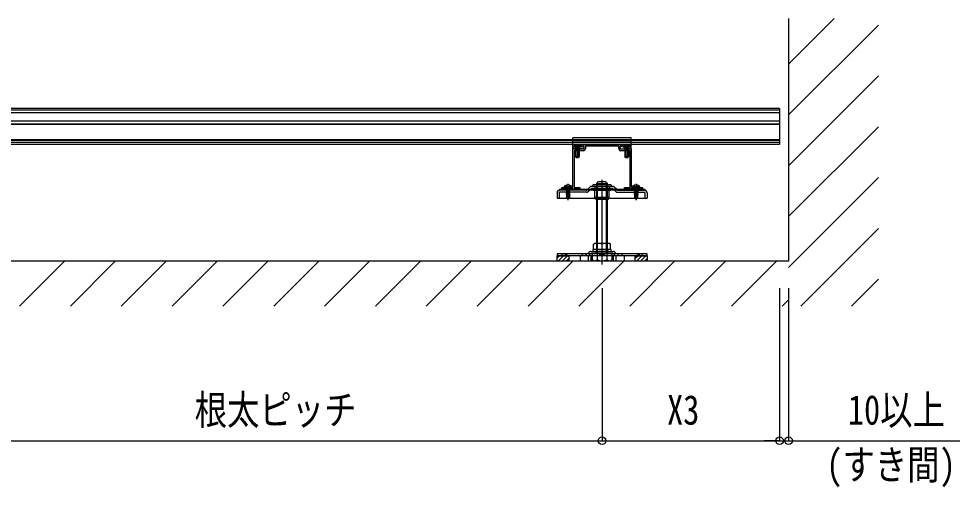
# Model space of a CAD drawing. Units: millimetres, scale not verified. Extents: x -4205 to 4205, y -2970 to 2970.
# Drawn here: x 1895 to 2934, y -972 to -450 of the extents above; entities that cross this region are included whole.
import ezdxf
from ezdxf.enums import TextEntityAlignment as Align

# ---------------------------------------------------------------- set-up
doc = ezdxf.new("R2010")
doc.units = ezdxf.units.MM
doc.header["$LTSCALE"] = 20
for name, color, linetype in [('0-3_YKK_11', 7, 'Continuous'), ('0-4_YKK_12', 2, 'Continuous'), ('0-5_YKK_13', 4, 'Continuous'), ('0-6_YKK_D', 6, 'Continuous'), ('0-8_YSS_K', 3, 'Continuous')]:
    doc.layers.add(name, color=color, linetype=linetype)
doc.styles.add('ＭＳ ゴシック', font='')
doc.styles.get('ＭＳ ゴシック').set_extended_font_data('MS Gothic')

msp = doc.modelspace()

# ---------------------------------------------------------------- linework, layer by layer
at = {"layer": '0-3_YKK_11'}
for points in [[(2523.4, -597), (2512.9, -597), (2512.9, -638), (2519.1, -638), (2519.1, -640), (2499.1, -640), (2499.1, -638), (2511.6, -638), (2511.6, -595), (2524.1, -595), (2524.1, -594.52), (2523.99, -594.29), (2523.99, -593.51), (2524.1, -593.28), (2524.1, -592), (2522.9, -592), (2522.6, -592.3), (2521.6, -592.3), (2521.6, -590)], [(2521.6, -590), (2566.4, -590), (2566.4, -592.3), (2565.4, -592.3), (2565.1, -592), (2563.9, -592), (2563.9, -593.28), (2564.01, -593.51), (2564.01, -594.29), (2563.9, -594.52), (2563.9, -595), (2576.4, -595), (2576.4, -638), (2588.9, -638), (2588.9, -640), (2568.9, -640), (2568.9, -638), (2575.1, -638), (2575.1, -597), (2564.6, -597)], [(2562.6, -595), (2562.6, -592), (2525.4, -592), (2525.4, -595)]]:
    msp.add_lwpolyline(points, dxfattribs=at)
for centre, start, end in [((2523.4, -595), 270.00001, 359.99999), ((2564.6, -595), 180.00001, 269.99999)]:
    msp.add_arc(centre, 2, start, end, dxfattribs=at)
at = {"layer": '0-4_YKK_12'}
for p, q in [((2741.5, -550), (946.5, -550)), ((2741.5, -550), (2741.5, -590)), ((2741.5, -552), (946.5, -552)), ((2741.5, -555), (946.5, -555)), ((2741.5, -564), (946.5, -564)), ((2741.5, -564.13), (946.5, -564.13)), ((2741.5, -567.62), (946.5, -567.62)), ((2741.5, -568), (946.5, -568)), ((2741.5, -585), (946.5, -585)), ((946.5, -585.3), (2741.5, -585.3)), ((2741.5, -585.38), (946.5, -585.38)), ((2741.5, -588), (946.5, -588)), ((2741.5, -590), (946.5, -590))]:
    msp.add_line(p, q, dxfattribs=at)
at = {"layer": '0-5_YKK_13'}
for p, q in [((2576.4, -582.8), (2511.6, -582.8)), ((2511.6, -585.41), (2511.6, -582.8)), ((2511.6, -585.48), (2511.6, -585.41)), ((2511.6, -585.5), (2511.6, -585.48)), ((2511.6, -585.5), (2576.4, -585.5)), ((2511.6, -592.5), (2511.6, -585.5)), ((2514.53, -590.72), (2515.46, -592.59)), ((2516.6, -589.3), (2516.6, -605.26)), ((2516.6, -597), (2516.6, -590.8)), ((2518.68, -590.72), (2517.75, -592.59)), ((2521.4, -589.7), (2568.6, -589.7)), ((2521.4, -592.5), (2521.4, -589.7)), ((2568.6, -589.7), (2568.6, -592.5)), ((2569.33, -590.72), (2570.26, -592.59)), ((2571.4, -589.3), (2571.4, -605.26)), ((2571.4, -597), (2571.4, -590.8)), ((2573.48, -590.72), (2572.55, -592.59)), ((2576.4, -585.41), (2576.4, -582.8)), ((2576.4, -585.48), (2576.4, -585.41)), ((2576.4, -585.5), (2576.4, -585.48)), ((2576.4, -592.5), (2576.4, -585.5)), ((2511.6, -592.8), (2511.6, -592.5)), ((2523.6, -592.8), (2511.6, -592.8)), ((2511.6, -593.8), (2511.6, -592.8)), ((2511.6, -594), (2511.6, -593.8)), ((2512.62, -592.8), (2520.58, -592.8)), ((2514.6, -594.2), (2514.74, -593.39)), ((2518.6, -594.2), (2514.6, -594.2)), ((2514.6, -594.2), (2514.6, -603.4)), ((2514.98, -594.2), (2514.74, -593.18)), ((2514.98, -594.2), (2514.98, -604.16)), ((2515.46, -592.59), (2516.6, -593.2)), ((2517.75, -592.59), (2516.6, -593.2)), ((2518.22, -594.2), (2518.46, -593.18)), ((2518.22, -594.2), (2518.22, -604.16)), ((2518.6, -594.2), (2518.46, -593.39)), ((2518.6, -594.2), (2518.6, -603.4)), ((2521.4, -592.8), (2521.4, -592.5)), ((2523.6, -593.8), (2523.6, -592.8)), ((2523.6, -594), (2523.6, -593.8)), ((2523.6, -595), (2523.6, -594)), ((2567.42, -592.8), (2575.38, -592.8)), ((2568.6, -592.5), (2568.6, -592.8)), ((2568.6, -593.8), (2568.6, -594)), ((2568.6, -594), (2568.6, -595)), ((2576.4, -595), (2568.6, -595)), ((2569.4, -594.2), (2569.54, -593.39)), ((2573.4, -594.2), (2569.4, -594.2)), ((2569.4, -594.2), (2569.4, -603.4)), ((2569.78, -594.2), (2569.54, -593.18)), ((2569.78, -594.2), (2569.78, -604.16)), ((2570.26, -592.59), (2571.4, -593.2)), ((2572.55, -592.59), (2571.4, -593.2)), ((2573.02, -594.2), (2573.26, -593.18)), ((2573.02, -594.2), (2573.02, -604.16)), ((2573.4, -594.2), (2573.26, -593.39)), ((2573.4, -594.2), (2573.4, -603.4)), ((2576.4, -592.8), (2576.4, -592.5)), ((2576.4, -594), (2576.4, -593.8)), ((2576.4, -595), (2576.4, -594)), ((2518.6, -603.4), (2514.6, -603.4)), ((2515.3, -604.8), (2514.6, -603.4)), ((2517.9, -604.8), (2515.3, -604.8)), ((2518.6, -603.4), (2517.9, -604.8)), ((2573.4, -603.4), (2569.4, -603.4)), ((2570.1, -604.8), (2569.4, -603.4)), ((2572.7, -604.8), (2570.1, -604.8)), ((2573.4, -603.4), (2572.7, -604.8)), ((2544, -723.65), (2544, -629.41)), ((2494, -644), (2494, -650)), ((2496.3, -643.8), (2496.3, -650)), ((2527, -643.3), (2496.8, -643.3)), ((2526.05, -641), (2497, -641)), ((2502.1, -637.5), (2502.24, -636.7)), ((2510.1, -637.5), (2502.1, -637.5)), ((2502.1, -637.5), (2502.19, -638)), ((2510.01, -638), (2502.19, -638)), ((2504, -638.65), (2507.6, -638.05)), ((2507.6, -638.15), (2504, -638.75)), ((2504, -638.65), (2504.55, -638.33)), ((2504, -638.65), (2504, -638.75)), ((2504, -638.65), (2504, -638.75)), ((2504, -638.75), (2504.55, -639.07)), ((2504, -640.05), (2508.2, -639.35)), ((2508.2, -639.45), (2504, -640.15)), ((2504, -640.05), (2504.55, -639.73)), ((2504, -640.05), (2504, -640.15)), ((2504, -640.15), (2504.55, -640.47)), ((2504, -641.45), (2508.2, -640.75)), ((2508.2, -640.85), (2504, -641.55)), ((2504, -641.45), (2504.55, -641.13)), ((2504, -641.45), (2504, -641.55)), ((2504, -641.55), (2504.55, -641.87)), ((2504, -642.85), (2508.2, -642.15)), ((2508.2, -642.25), (2504, -642.95)), ((2504, -642.85), (2504.55, -642.53)), ((2504, -642.85), (2504, -642.95)), ((2504, -642.95), (2504.55, -643.27)), ((2504, -644.25), (2508.2, -643.55)), ((2508.2, -643.65), (2504, -644.35)), ((2504, -644.25), (2504.55, -643.93)), ((2507.6, -638.05), (2504.55, -638.33)), ((2504.55, -639.07), (2507.6, -638.15)), ((2504.55, -638.2), (2504.55, -638.33)), ((2507.65, -639.03), (2504.55, -639.73)), ((2504.55, -639.07), (2504.55, -639.73)), ((2507.65, -639.77), (2504.55, -640.47)), ((2507.65, -640.43), (2504.55, -641.13)), ((2504.55, -640.47), (2504.55, -641.13)), ((2507.65, -641.83), (2504.55, -642.53)), ((2504.55, -641.87), (2504.55, -642.53)), ((2507.65, -643.23), (2504.55, -643.93)), ((2504.55, -643.27), (2504.55, -643.93)), ((2506.1, -633.8), (2506.1, -652.11)), ((2507.6, -638.05), (2507.6, -638.15)), ((2507.65, -638.2), (2507.65, -639.03)), ((2508.2, -639.35), (2507.65, -639.03)), ((2508.2, -639.45), (2507.65, -639.77)), ((2507.65, -639.77), (2507.65, -640.43)), ((2508.2, -640.75), (2507.65, -640.43)), ((2507.65, -641.17), (2507.65, -641.83)), ((2508.2, -642.15), (2507.65, -641.83)), ((2507.65, -642.57), (2507.65, -643.23)), ((2508.2, -643.55), (2507.65, -643.23)), ((2507.65, -643.97), (2507.65, -644.63)), ((2508.2, -639.35), (2508.2, -639.45)), ((2508.2, -640.75), (2508.2, -640.85)), ((2508.2, -642.15), (2508.2, -642.25)), ((2508.2, -643.55), (2508.2, -643.65)), ((2510.1, -637.5), (2509.96, -636.7)), ((2510.1, -637.5), (2510.01, -638)), ((2526, -640), (2526, -641)), ((2527.67, -640.33), (2530.53, -637.47)), ((2528.63, -642.63), (2531.48, -639.77)), ((2555.85, -636.8), (2532.15, -636.8)), ((2554.89, -639.1), (2533.11, -639.1)), ((2534, -639.6), (2534, -640.6)), ((2553.8, -635.1), (2534.2, -635.1)), ((2553.8, -636.8), (2534.2, -636.8)), ((2534.5, -639.1), (2553.5, -639.1)), ((2534.5, -641.1), (2553.5, -641.1)), ((2536.05, -636.8), (2536.05, -641.1)), ((2536.05, -649.25), (2536.05, -641.1)), ((2551.95, -636.8), (2551.95, -641.1)), ((2554, -639.6), (2554, -640.6)), ((2559.37, -642.63), (2556.52, -639.77)), ((2560.33, -640.33), (2557.47, -637.47)), ((2561, -643.3), (2591.2, -643.3)), ((2561.95, -641), (2591, -641)), ((2562, -640), (2562, -641)), ((2577.9, -637.5), (2578.04, -636.7)), ((2585.9, -637.5), (2577.9, -637.5)), ((2577.9, -637.5), (2577.99, -638)), ((2585.81, -638), (2577.99, -638)), ((2579.8, -638.65), (2583.4, -638.05)), ((2583.4, -638.15), (2579.8, -638.75)), ((2579.8, -638.65), (2580.35, -638.33)), ((2579.8, -638.65), (2579.8, -638.75)), ((2579.8, -638.65), (2579.8, -638.75)), ((2579.8, -638.75), (2580.35, -639.07)), ((2579.8, -640.05), (2584, -639.35)), ((2584, -639.45), (2579.8, -640.15)), ((2579.8, -640.05), (2580.35, -639.73)), ((2579.8, -640.05), (2579.8, -640.15)), ((2579.8, -640.15), (2580.35, -640.47)), ((2579.8, -641.45), (2584, -640.75)), ((2584, -640.85), (2579.8, -641.55)), ((2579.8, -641.45), (2580.35, -641.13)), ((2579.8, -641.45), (2579.8, -641.55)), ((2579.8, -641.55), (2580.35, -641.87)), ((2579.8, -642.85), (2584, -642.15)), ((2584, -642.25), (2579.8, -642.95)), ((2579.8, -642.85), (2580.35, -642.53)), ((2579.8, -642.85), (2579.8, -642.95)), ((2579.8, -642.95), (2580.35, -643.27)), ((2579.8, -644.25), (2584, -643.55)), ((2584, -643.65), (2579.8, -644.35)), ((2579.8, -644.25), (2580.35, -643.93)), ((2583.4, -638.05), (2580.35, -638.33)), ((2580.35, -639.07), (2583.4, -638.15)), ((2580.35, -638.2), (2580.35, -638.33)), ((2583.45, -639.03), (2580.35, -639.73)), ((2580.35, -639.07), (2580.35, -639.73)), ((2583.45, -639.77), (2580.35, -640.47)), ((2583.45, -640.43), (2580.35, -641.13)), ((2580.35, -640.47), (2580.35, -641.13)), ((2583.45, -641.83), (2580.35, -642.53)), ((2580.35, -641.87), (2580.35, -642.53)), ((2583.45, -643.23), (2580.35, -643.93)), ((2580.35, -643.27), (2580.35, -643.93)), ((2581.9, -633.8), (2581.9, -652.11)), ((2583.4, -638.05), (2583.4, -638.15)), ((2583.45, -638.2), (2583.45, -639.03)), ((2584, -639.35), (2583.45, -639.03)), ((2584, -639.45), (2583.45, -639.77)), ((2583.45, -639.77), (2583.45, -640.43)), ((2584, -640.75), (2583.45, -640.43)), ((2583.45, -641.17), (2583.45, -641.83)), ((2584, -642.15), (2583.45, -641.83)), ((2583.45, -642.57), (2583.45, -643.23)), ((2584, -643.55), (2583.45, -643.23)), ((2583.45, -643.97), (2583.45, -644.63)), ((2584, -639.35), (2584, -639.45)), ((2584, -640.75), (2584, -640.85)), ((2584, -642.15), (2584, -642.25)), ((2584, -643.55), (2584, -643.65)), ((2585.9, -637.5), (2585.76, -636.7)), ((2585.9, -637.5), (2585.81, -638)), ((2591.7, -643.8), (2591.7, -650)), ((2594, -644), (2594, -650)), ((2494, -650), (2594, -650)), ((2504, -644.25), (2504, -644.35)), ((2504, -644.35), (2504.55, -644.67)), ((2504, -645.65), (2508.2, -644.95)), ((2508.2, -645.05), (2504, -645.75)), ((2504, -645.65), (2504.55, -645.33)), ((2504, -645.65), (2504, -645.75)), ((2504, -645.75), (2504.55, -646.07)), ((2506.78, -646.51), (2504.2, -646.93)), ((2504.2, -646.93), (2504.55, -646.73)), ((2504.4, -647.03), (2504.2, -646.93)), ((2504.4, -647.03), (2504.4, -649.45)), ((2506.64, -647.1), (2504.4, -647.1)), ((2505.35, -648.65), (2504.4, -649.45)), ((2505.95, -651), (2504.4, -649.45)), ((2507.65, -644.63), (2504.55, -645.33)), ((2504.55, -644.67), (2504.55, -645.33)), ((2507.01, -645.51), (2504.55, -646.07)), ((2504.55, -646.07), (2504.55, -646.73)), ((2506.85, -646.21), (2504.55, -646.73)), ((2506.72, -646.78), (2505.05, -647.1)), ((2506.1, -649.49), (2505.95, -651)), ((2505.95, -651), (2506.25, -651)), ((2506.1, -649.49), (2506.1, -651)), ((2507.43, -645.38), (2506.25, -650.58)), ((2507.5, -649.33), (2506.25, -650.58)), ((2506.25, -651), (2507.8, -649.45)), ((2506.25, -650.58), (2506.25, -651)), ((2507.5, -645.55), (2507.5, -649.33)), ((2507.65, -646.03), (2507.5, -646.07)), ((2508.1, -646.29), (2507.5, -646.39)), ((2508.1, -646.51), (2507.5, -646.62)), ((2507.8, -647.1), (2507.5, -647.1)), ((2507.8, -649.45), (2507.5, -649.33)), ((2508.2, -644.95), (2507.65, -644.63)), ((2507.65, -645.37), (2507.65, -646.03)), ((2508.1, -646.29), (2507.65, -646.03)), ((2507.8, -646.68), (2507.8, -649.45)), ((2508.1, -646.29), (2508.1, -646.51)), ((2508.2, -644.95), (2508.2, -645.05)), ((2551.95, -649.25), (2536.05, -649.25)), ((2537, -650.9), (2536.05, -649.25)), ((2537, -650.9), (2551, -650.9)), ((2579.8, -644.25), (2579.8, -644.35)), ((2579.8, -644.35), (2580.35, -644.67)), ((2579.8, -645.65), (2584, -644.95)), ((2584, -645.05), (2579.8, -645.75)), ((2579.8, -645.65), (2580.35, -645.33)), ((2579.8, -645.65), (2579.8, -645.75)), ((2579.8, -645.75), (2580.35, -646.07)), ((2582.58, -646.51), (2580, -646.93)), ((2580, -646.93), (2580.35, -646.73)), ((2580.2, -647.03), (2580, -646.93)), ((2580.2, -647.03), (2580.2, -649.45)), ((2582.44, -647.1), (2580.2, -647.1)), ((2581.15, -648.65), (2580.2, -649.45)), ((2581.75, -651), (2580.2, -649.45)), ((2583.45, -644.63), (2580.35, -645.33)), ((2580.35, -644.67), (2580.35, -645.33)), ((2582.81, -645.51), (2580.35, -646.07)), ((2580.35, -646.07), (2580.35, -646.73)), ((2582.65, -646.21), (2580.35, -646.73)), ((2582.52, -646.78), (2580.85, -647.1)), ((2581.9, -649.49), (2581.75, -651)), ((2581.75, -651), (2582.05, -651)), ((2581.9, -649.49), (2581.9, -651)), ((2583.23, -645.38), (2582.05, -650.58)), ((2583.3, -649.33), (2582.05, -650.58)), ((2582.05, -651), (2583.6, -649.45)), ((2582.05, -650.58), (2582.05, -651)), ((2583.3, -645.55), (2583.3, -649.33)), ((2583.45, -646.03), (2583.3, -646.07)), ((2583.9, -646.29), (2583.3, -646.39)), ((2583.9, -646.51), (2583.3, -646.62)), ((2583.6, -647.1), (2583.3, -647.1)), ((2583.6, -649.45), (2583.3, -649.33)), ((2584, -644.95), (2583.45, -644.63)), ((2583.45, -645.37), (2583.45, -646.03)), ((2583.9, -646.29), (2583.45, -646.03)), ((2583.6, -646.68), (2583.6, -649.45)), ((2583.9, -646.29), (2583.9, -646.51)), ((2584, -644.95), (2584, -645.05)), ((2534.5, -706.25), (2535.97, -707.1)), ((2535.97, -700.1), (2552.03, -700.1)), ((2544, -706.25), (2544, -700.95)), ((2544, -706.25), (2544, -700.95)), ((2553.5, -706.25), (2552.03, -707.1)), ((2494, -711.7), (2494, -714)), ((2594, -711.7), (2494, -711.7)), ((2594, -714), (2494, -714)), ((2499.25, -711.7), (2499.25, -714)), ((2502.65, -711.7), (2502.65, -714)), ((2503.46, -711.7), (2503.46, -714)), ((2504.75, -714), (2504.75, -711.7)), ((2544, -714), (2507, -714)), ((2507, -714), (2507, -720)), ((2519.5, -714), (2519.5, -720)), ((2521.75, -711.7), (2521.75, -714)), ((2526.25, -714), (2526.25, -711.7)), ((2528.5, -714), (2528.5, -720)), ((2528.67, -711.03), (2529.83, -709.87)), ((2529.63, -713.33), (2530.78, -712.17)), ((2531.45, -709.2), (2556.55, -709.2)), ((2531.5, -714), (2531.5, -720)), ((2532.41, -711.5), (2555.59, -711.5)), ((2535.97, -707.1), (2552.03, -707.1)), ((2537.5, -711.5), (2537.5, -709.2)), ((2537.9, -707.1), (2537.9, -709.2)), ((2538.52, -711.5), (2538.52, -718.65)), ((2541.25, -711.7), (2541.25, -714)), ((2541.75, -711.7), (2541.75, -714)), ((2543.27, -711.7), (2543.27, -714)), ((2581, -714), (2544, -714)), ((2544.69, -711.7), (2544.69, -714)), ((2546.25, -714), (2546.25, -711.7)), ((2546.75, -714), (2546.75, -711.7)), ((2549.48, -711.5), (2549.48, -718.65)), ((2550.1, -707.1), (2550.1, -709.2)), ((2550.5, -711.5), (2550.5, -709.2)), ((2554.97, -711.5), (2554.97, -718.65)), ((2556.5, -714), (2556.5, -720)), ((2558.37, -713.33), (2557.22, -712.17)), ((2559.33, -711.03), (2558.17, -709.87)), ((2559.5, -714), (2559.5, -720)), ((2561.75, -711.7), (2561.75, -714)), ((2562.18, -714), (2562.18, -714)), ((2562.18, -714), (2562.18, -714)), ((2566.25, -714), (2566.25, -711.7)), ((2568.5, -714), (2568.5, -720)), ((2581, -720), (2581, -714)), ((2583.25, -711.7), (2583.25, -714)), ((2584.54, -711.7), (2584.54, -714)), ((2585.35, -711.7), (2585.35, -714)), ((2588.75, -714), (2588.75, -711.7)), ((2594, -714), (2594, -711.7)), ((2544, -720), (2507, -720)), ((2534.5, -719.5), (2533.03, -718.65)), ((2534.5, -719.5), (2553.5, -719.5)), ((2581, -720), (2544, -720)), ((2553.5, -719.5), (2554.97, -718.65))]:
    msp.add_line(p, q, dxfattribs=at)
for points in [[(2523.6, -595), (2511.6, -595), (2511.6, -594)], [(2576.4, -593.8), (2576.4, -592.8), (2568.6, -592.8), (2568.6, -593.8)], [(2538, -633.5), (2540, -631.5), (2548, -631.5)], [(2538, -633.5), (2550, -633.5), (2548, -631.5)], [(2538, -711.5), (2538, -635.1), (2538, -633.5)], [(2538.95, -711.5), (2538.95, -635.1), (2538.95, -632.55)], [(2549.05, -711.5), (2549.05, -635.1), (2549.05, -632.55)], [(2550, -711.5), (2550, -635.1), (2550, -633.5)], [(2503.8, -635.52), (2504.95, -637.84), (2506.1, -638.45)], [(2508.2, -640.85), (2507.65, -641.17), (2504.55, -641.87)], [(2508.2, -642.25), (2507.65, -642.57), (2504.55, -643.27)], [(2508.2, -643.65), (2507.65, -643.97), (2504.55, -644.67)], [(2508.4, -635.52), (2507.24, -637.84), (2506.1, -638.45)], [(2551, -650.9), (2551.95, -649.25), (2551.95, -641.1)], [(2579.6, -635.52), (2580.76, -637.84), (2581.9, -638.45)], [(2584, -640.85), (2583.45, -641.17), (2580.35, -641.87)], [(2584, -642.25), (2583.45, -642.57), (2580.35, -643.27)], [(2584, -643.65), (2583.45, -643.97), (2580.35, -644.67)], [(2584.2, -635.52), (2583.05, -637.84), (2581.9, -638.45)], [(2507.01, -645.49), (2506.1, -649.49), (2505.35, -648.65), (2505.2, -647.1)], [(2508.2, -645.05), (2507.65, -645.37), (2507.46, -645.41)], [(2508.1, -646.51), (2507.65, -646.77), (2507.5, -646.8)], [(2582.81, -645.49), (2581.9, -649.49), (2581.15, -648.65), (2581, -647.1)], [(2584, -645.05), (2583.45, -645.37), (2583.26, -645.41)], [(2583.9, -646.51), (2583.45, -646.77), (2583.3, -646.8)], [(2534.5, -706.25), (2534.5, -700.95), (2535.97, -700.1)], [(2553.5, -706.25), (2553.5, -700.95), (2552.03, -700.1)], [(2554.97, -711.5), (2533.03, -711.5), (2533.03, -718.65)], [(2533.7, -707.1), (2533.7, -709.2), (2554.3, -709.2)], [(2554.3, -709.2), (2554.3, -707.1), (2533.7, -707.1)]]:
    msp.add_lwpolyline(points, dxfattribs=at)
msp.add_lwpolyline([(2496.5, -640), (2591.5, -640), (2591.5, -641), (2496.5, -641)], close=True, dxfattribs=at)
for centre, radius, start, end in [((2516.6, -595.6), 5.3, 37.71409, 142.28591), ((2571.4, -595.6), 5.3, 37.71409, 142.28591), ((2512.62, -592.53), 0.274, 142.28591, 270), ((2514.25, -593.3), 0.5, 349.90904, 90), ((2518.95, -593.3), 0.5, 90, 190.09096), ((2520.58, -592.53), 0.274, 270, 37.71409), ((2567.42, -592.53), 0.274, 142.28591, 270), ((2569.05, -593.3), 0.5, 349.90904, 90), ((2573.75, -593.3), 0.5, 90, 190.09096), ((2575.38, -592.53), 0.274, 270, 37.71409), ((2497, -644), 3, 90, 180), ((2496.8, -643.8), 0.5, 90, 180), ((2503.13, -636.85), 0.9, 122.05588, 170), ((2506.1, -641.6), 6.5, 57.94412, 122.05588), ((2504.35, -638.2), 0.2, 0, 90), ((2507.85, -638.2), 0.2, 90, 180), ((2509.07, -636.85), 0.9, 10, 57.94412), ((2526.05, -638.7), 2.3, 270, 315), ((2527, -641), 2.3, 270, 315), ((2532.15, -639.1), 2.3, 90, 135), ((2533.11, -641.4), 2.3, 90, 135), ((2534.2, -635.95), 0.85, 90, 270), ((2534.5, -639.6), 0.5, 90, 180), ((2534.5, -640.6), 0.5, 180, 270), ((2553.5, -639.6), 0.5, 0, 90), ((2553.5, -640.6), 0.5, 270, 0), ((2553.8, -635.95), 0.85, 270, 90), ((2554.89, -641.4), 2.3, 45, 90), ((2555.85, -639.1), 2.3, 45, 90), ((2561, -641), 2.3, 225, 270), ((2561.95, -638.7), 2.3, 225, 270), ((2578.93, -636.85), 0.9, 122.05588, 170), ((2581.9, -641.6), 6.5, 57.94412, 122.05588), ((2580.15, -638.2), 0.2, 0, 90), ((2583.65, -638.2), 0.2, 90, 180), ((2584.87, -636.85), 0.9, 10, 57.94412), ((2591, -644), 3, 0, 90), ((2591.2, -643.8), 0.5, 0, 90), ((2507.25, -645.55), 0.248, 0, 167.19096), ((2583.05, -645.55), 0.248, 0, 167.19096), ((2539.25, -713.5), 13.42, 69.27356, 110.72644), ((2539.25, -693.7), 13.42, 249.27356, 290.72644), ((2548.75, -713.5), 13.42, 69.27356, 110.72644), ((2548.75, -693.7), 13.42, 249.27356, 290.72644), ((2527.05, -709.4), 2.3, 270, 315), ((2528, -711.7), 2.3, 270, 315), ((2531.45, -711.5), 2.3, 90, 135), ((2532.41, -713.8), 2.3, 90, 135), ((2555.59, -713.8), 2.3, 45, 90), ((2556.55, -711.5), 2.3, 45, 90), ((2560, -711.7), 2.3, 225, 270), ((2560.95, -709.4), 2.3, 225, 270), ((2535.77, -714.64), 4.86, 235.61575, 304.38425), ((2544, -701.35), 18.15, 252.41205, 287.58795), ((2552.23, -714.64), 4.86, 235.61575, 304.38425)]:
    msp.add_arc(centre, radius, start, end, dxfattribs=at)
at = {"layer": '0-6_YKK_D'}
for p, q in [((2544, -750), (2544, -921)), ((2544, -750), (2544, -921)), ((2741.5, -750), (2741.5, -921)), ((2741.5, -750), (2741.5, -921)), ((2751.5, -750), (2751.5, -921)), ((1844, -920), (2544, -920)), ((2544, -920), (2741.5, -920)), ((2741.5, -920), (2724.5, -920)), ((2741.5, -920), (2751.5, -920)), ((2751.5, -920), (2983.9, -920))]:
    msp.add_line(p, q, dxfattribs=at)
for centre in [(2544, -920), (2544, -920), (2741.5, -920), (2741.5, -920), (2751.5, -920)]:
    msp.add_circle(centre, 4.25, dxfattribs=at)
at = {"layer": '0-8_YSS_K'}
for p, q in [((2751.5, -450), (2751.5, -720)), ((2751.5, -500.65), (2802.15, -450)), ((2751.5, -557.22), (2851.5, -457.22)), ((2751.5, -613.79), (2851.5, -513.79)), ((2751.5, -670.35), (2851.5, -570.35)), ((2751.5, -726.92), (2851.5, -626.92)), ((2764.99, -770), (2851.5, -683.49)), ((2494, -716.71), (2496.71, -714)), ((2495.2, -720), (2501.2, -714)), ((2499.69, -720), (2505.69, -714)), ((2581, -716.71), (2583.71, -714)), ((2582.2, -720), (2588.2, -714)), ((2586.69, -720), (2592.69, -714)), ((2751.5, -720), (902.5, -720)), ((1895.93, -770), (1945.93, -720)), ((1952.5, -770), (2002.5, -720)), ((2009.07, -770), (2059.07, -720)), ((2065.64, -770), (2115.64, -720)), ((2122.21, -770), (2172.21, -720)), ((2178.77, -770), (2228.77, -720)), ((2235.34, -770), (2285.34, -720)), ((2291.91, -770), (2341.91, -720)), ((2348.48, -770), (2398.48, -720)), ((2405.05, -770), (2455.05, -720)), ((2461.62, -770), (2511.62, -720)), ((2504.18, -720), (2507, -717.18)), ((2518.19, -770), (2568.19, -720)), ((2574.75, -770), (2624.75, -720)), ((2591.18, -720), (2594, -717.18)), ((2631.32, -770), (2681.32, -720)), ((2687.89, -770), (2737.89, -720)), ((2821.56, -770), (2851.5, -740.06)), ((2744.46, -770), (2751.5, -762.96))]:
    msp.add_line(p, q, dxfattribs=at)
for points in [[(2494, -714), (2507, -714), (2507, -720), (2494, -720)], [(2581, -714), (2594, -714), (2594, -720), (2581, -720)]]:
    msp.add_lwpolyline(points, close=True, dxfattribs=at)

# ---------------------------------------------------------------- texts
at = {"layer": '0-6_YKK_D', "style": 'ＭＳ ゴシック', "width": 0.8}
for s, p in [('根太ピッチ', (2090.8, -912)), ('X3', (2616.35, -912)), ('10以上', (2817.5, -912)), ('(すき間)', (2793.5, -973))]:
    msp.add_text(s, height=32.99, dxfattribs=at).set_placement(p, align=Align.BOTTOM_LEFT)

doc.saveas('drawing.dxf')
